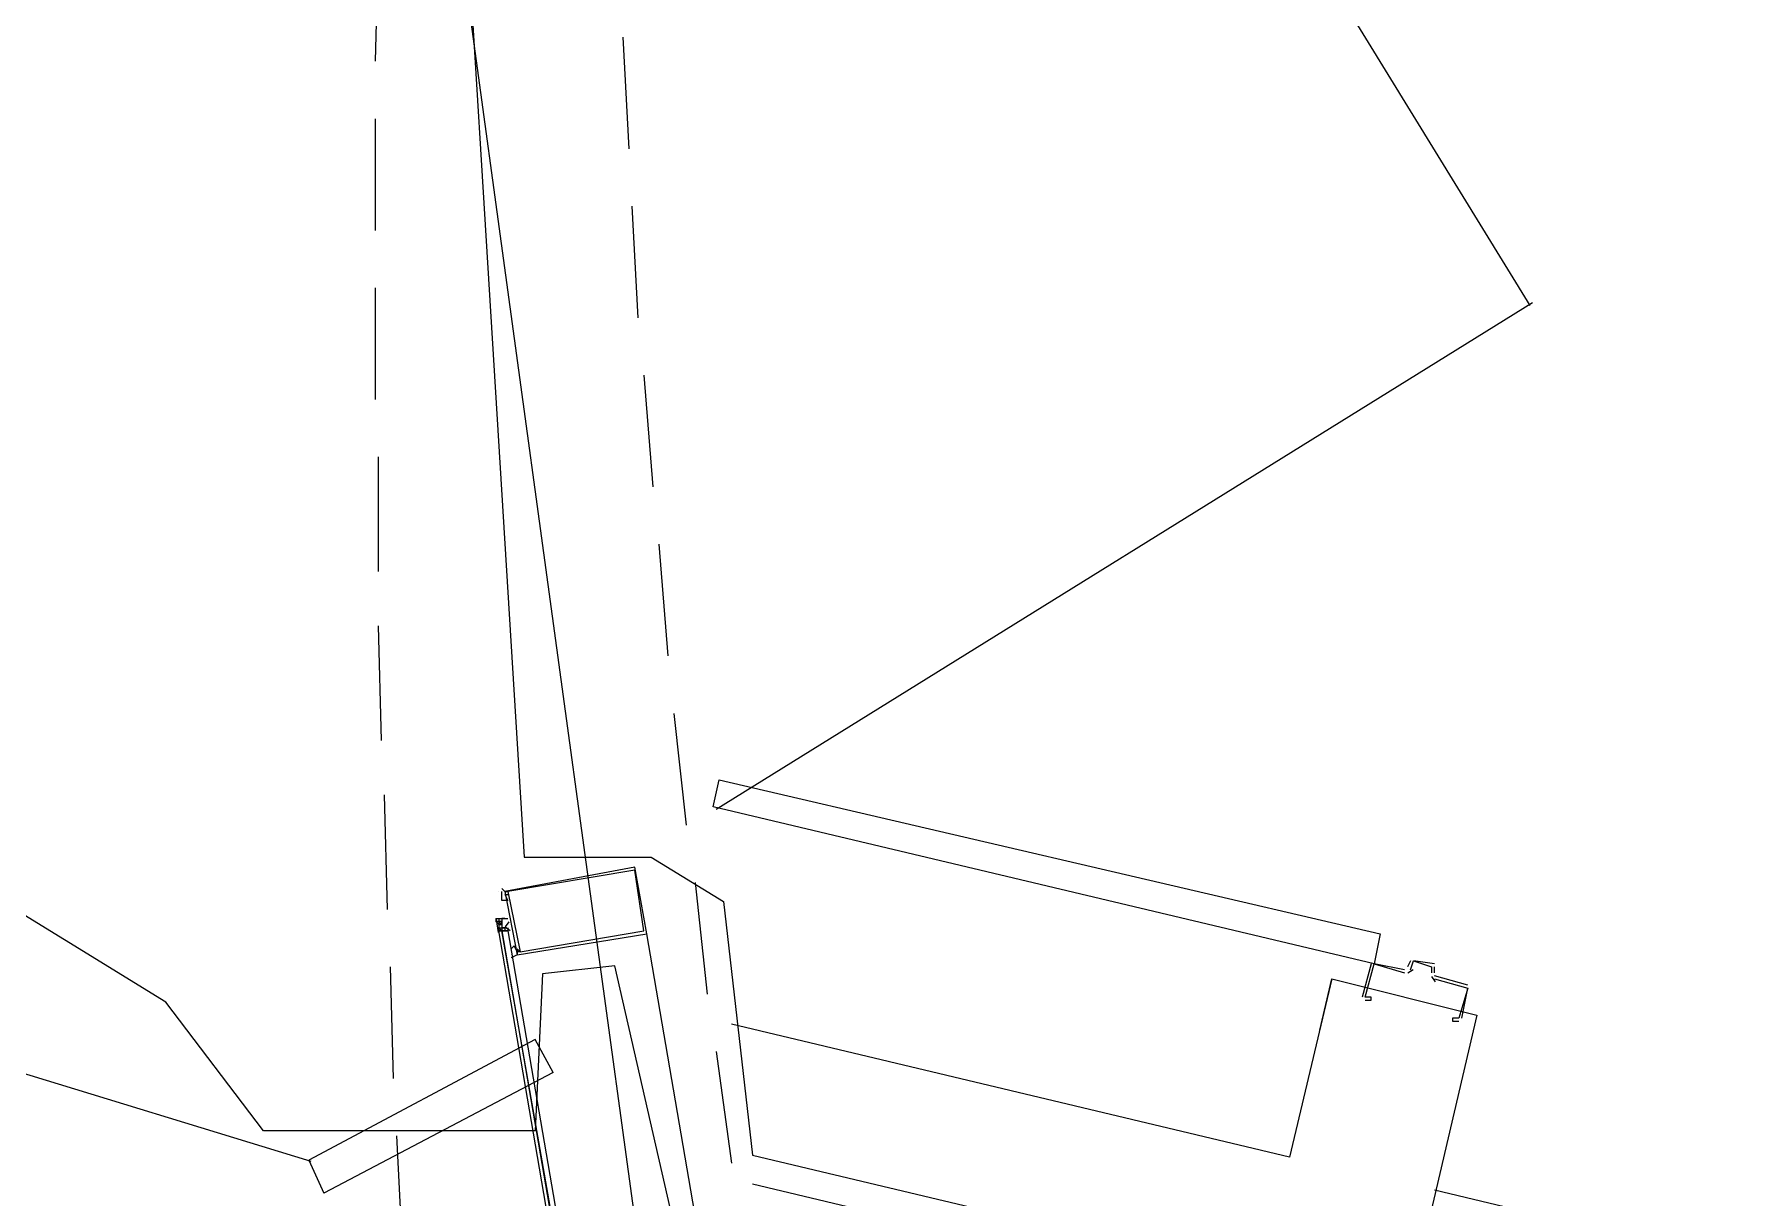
# Model space of a CAD drawing. Header units: feet. Extents: x -84 to 198, y -22 to 181.
# Drawn here: x 11.71 to 19.25, y 53.78 to 58.92 of the extents above; entities that cross this region are included whole.
import ezdxf

# ---------------------------------------------------------------- set-up
doc = ezdxf.new("R2010")
doc.units = ezdxf.units.FT
for name, color, linetype in [('A-AREA-COMUN', 252, 'CONTINUOUS'), ('A-AREA-UNIDAD', 30, 'CONTINUOUS'), ('A-LINEA', 7, 'CONTINUOUS')]:
    doc.layers.add(name, color=color, linetype=linetype)

msp = doc.modelspace()

# ---------------------------------------------------------------- linework, layer by layer
at = {"layer": 'A-AREA-COMUN'}
msp.add_lwpolyline([(16.8, 76.3733), (15.488, 73.3333), (15.328, 73.28), (14.24, 69.6889), (13.728, 65.8489), (13.472, 61.76), (13.872, 55.2889), (14.432, 55.2889), (14.752, 55.0933), (14.88, 53.9733), (17.568, 53.3333), (18.64, 53.3689), (26.4, 51.52), (26.56, 50.5244), (27.36, 50.5244), (27.76, 50.2933), (27.92, 50.9333), (28.928, 50.9333), (58.208, 43.9644)], dxfattribs=at)
at = {"layer": 'A-AREA-UNIDAD'}
msp.add_lwpolyline([(58.08, 43.68), (28.96, 50.6133), (28.64, 49.8844), (26.592, 49.8133), (26.432, 50.1689), (25.68, 50.24), (25.76, 51.36), (17.888, 53.2444), (16.8, 53.2444), (14.528, 53.6889), (14.272, 54.8089), (13.952, 54.7733), (13.92, 54.08), (12.72, 54.08), (12.288, 54.6489), (11.392, 55.2)], dxfattribs=at)
at = {"layer": 'A-LINEA'}
for p, q in [((16.0937, 61.3402), (18.3145, 57.7252)), ((13.4295, 60.4861), (15.0699, 48.4987)), ((13.4295, 60.4861), (15.0699, 48.4987)), ((13.2267, 59.3111), (13.2133, 58.8044)), ((14.3067, 58.9111), (14.3333, 58.4178)), ((14.3067, 58.9111), (14.3333, 58.4178)), ((14.3467, 58.1644), (14.3733, 57.6711)), ((14.3467, 58.1644), (14.3733, 57.6711)), ((13.2133, 57.8044), (13.2133, 57.3111)), ((18.3255, 57.737), (14.7204, 55.5002)), ((14.4, 57.4178), (14.44, 56.9244)), ((14.4, 57.4178), (14.44, 56.9244)), ((13.2267, 57.0578), (13.2267, 56.5511)), ((14.4667, 56.6711), (14.5067, 56.1778)), ((14.4667, 56.6711), (14.5067, 56.1778)), ((13.2267, 56.3111), (13.24, 55.8044)), ((14.5333, 55.9244), (14.5867, 55.4311)), ((14.5333, 55.9244), (14.5867, 55.4311)), ((13.2533, 55.5644), (13.2667, 55.0578)), ((12.9309, 53.9443), (8.8672, 55.1903)), ((13.76, 55.1378), (13.76, 55.1378)), ((13.76, 55.1378), (13.76, 55.1378)), ((13.7733, 55.1378), (13.7733, 55.1378)), ((13.7733, 55.1378), (13.7733, 55.1378)), ((14.6267, 55.1778), (14.68, 54.6844)), ((14.6267, 55.1778), (14.68, 54.6844)), ((13.7467, 55.0178), (13.7467, 55.0178)), ((13.7467, 55.0178), (13.7467, 55.0044)), ((13.7467, 55.0178), (13.7467, 55.0178)), ((13.7467, 55.0178), (13.7467, 55.0178)), ((13.7467, 55.0178), (13.7467, 55.0044)), ((13.7467, 55.0178), (13.7467, 55.0178)), ((13.7467, 55.0178), (13.7467, 55.0178)), ((13.7467, 55.0178), (13.7467, 55.0044)), ((13.7467, 55.0178), (13.7467, 55.0178)), ((13.7467, 55.0178), (13.7467, 55.0178)), ((13.7467, 55.0178), (13.7467, 55.0044)), ((13.7467, 55.0178), (13.7467, 55.0178)), ((13.7467, 55.0044), (13.7467, 55.0044)), ((13.7467, 55.0044), (13.7467, 55.0044)), ((13.7467, 55.0044), (13.7467, 55.0044)), ((13.7467, 55.0044), (13.76, 54.9911)), ((13.7467, 55.0044), (13.7467, 55.0044)), ((13.7467, 55.0044), (13.7467, 55.0044)), ((13.7467, 55.0044), (13.76, 55.0044)), ((13.7467, 55.0044), (13.7467, 55.0044)), ((13.7467, 55.0044), (13.7467, 55.0044)), ((13.7467, 55.0044), (13.7467, 55.0044)), ((13.76, 55.0044), (13.7467, 55.0044)), ((13.76, 55.0044), (13.7467, 55.0044)), ((13.7467, 55.0044), (13.7467, 55.0044)), ((13.7467, 55.0044), (13.7467, 55.0044)), ((13.7467, 55.0044), (13.7467, 55.0044)), ((13.7467, 55.0044), (13.76, 54.9911)), ((13.7467, 55.0044), (13.7467, 55.0044)), ((13.7467, 55.0044), (13.7467, 55.0044)), ((13.7467, 55.0044), (13.76, 55.0044)), ((13.7467, 55.0044), (13.7467, 55.0044)), ((13.7467, 55.0044), (13.7467, 55.0044)), ((13.7467, 55.0044), (13.7467, 55.0044)), ((13.76, 55.0044), (13.7467, 55.0044)), ((13.76, 55.0044), (13.7467, 55.0044)), ((13.7587, 54.9564), (13.7489, 55.0136)), ((13.7587, 54.9564), (13.7489, 55.0136)), ((13.76, 55.0178), (13.76, 55.0178)), ((13.76, 55.0178), (13.76, 55.0178)), ((13.76, 55.0178), (13.76, 55.0178)), ((13.76, 55.0178), (13.76, 55.0178)), ((13.76, 55.0178), (13.76, 55.0178)), ((13.76, 55.0178), (13.76, 55.0178)), ((13.76, 55.0178), (13.76, 55.0044)), ((13.76, 55.0178), (13.76, 55.0178)), ((13.76, 55.0178), (13.76, 55.0178)), ((13.76, 55.0178), (13.76, 55.0178)), ((13.76, 55.0178), (13.76, 55.0178)), ((13.76, 55.0178), (13.76, 55.0178)), ((13.76, 55.0178), (13.76, 55.0178)), ((13.76, 55.0178), (13.76, 55.0178)), ((13.76, 55.0178), (13.7733, 55.0178)), ((13.76, 55.0178), (13.76, 55.0178)), ((13.76, 55.0178), (13.76, 55.0178)), ((13.76, 55.0178), (13.76, 55.0178)), ((13.76, 55.0178), (13.76, 55.0178)), ((13.76, 55.0178), (13.76, 55.0178)), ((13.76, 55.0178), (13.76, 55.0178)), ((13.76, 55.0178), (13.76, 55.0178)), ((13.76, 55.0178), (13.76, 55.0178)), ((13.76, 55.0178), (13.76, 55.0178)), ((13.76, 55.0178), (13.76, 55.0178)), ((13.76, 55.0178), (13.76, 55.0044)), ((13.76, 55.0178), (13.76, 55.0178)), ((13.76, 55.0178), (13.76, 55.0178)), ((13.76, 55.0178), (13.76, 55.0178)), ((13.76, 55.0178), (13.76, 55.0178)), ((13.76, 55.0178), (13.76, 55.0178)), ((13.76, 55.0178), (13.76, 55.0178)), ((13.76, 55.0178), (13.76, 55.0178)), ((13.76, 55.0178), (13.7733, 55.0178)), ((13.76, 55.0178), (13.76, 55.0178)), ((13.76, 55.0178), (13.76, 55.0178)), ((13.76, 55.0178), (13.76, 55.0178)), ((13.76, 55.0178), (13.76, 55.0178)), ((13.7733, 55.0044), (13.76, 55.0044)), ((13.76, 55.0044), (13.76, 55.0044)), ((13.76, 55.0044), (13.76, 54.9911)), ((13.76, 55.0044), (13.76, 55.0044)), ((13.76, 55.0044), (13.76, 55.0044)), ((13.76, 55.0044), (13.76, 55.0044)), ((13.76, 55.0044), (13.76, 55.0044)), ((13.76, 55.0044), (13.76, 55.0044)), ((13.76, 55.0044), (13.76, 55.0044)), ((13.76, 55.0044), (13.76, 55.0044)), ((13.76, 55.0044), (13.76, 55.0044)), ((13.76, 55.0044), (13.76, 55.0044)), ((13.76, 55.0044), (13.76, 55.0044)), ((13.76, 55.0044), (13.76, 55.0044)), ((13.76, 55.0044), (13.76, 55.0044)), ((13.76, 55.0044), (13.76, 55.0044)), ((13.76, 55.0044), (13.76, 55.0044)), ((13.76, 55.0044), (13.76, 55.0044)), ((13.76, 55.0044), (13.76, 55.0044)), ((13.76, 55.0044), (13.76, 55.0044)), ((13.76, 55.0044), (13.76, 55.0044)), ((13.76, 55.0044), (13.76, 54.9911)), ((13.76, 55.0044), (13.76, 55.0044)), ((13.76, 55.0044), (13.76, 55.0044)), ((13.76, 55.0044), (13.76, 55.0044)), ((13.76, 55.0044), (13.76, 55.0044)), ((13.76, 55.0044), (13.76, 55.0044)), ((13.76, 55.0044), (13.76, 55.0044)), ((13.76, 55.0044), (13.76, 55.0044)), ((13.7733, 55.0044), (13.76, 55.0044)), ((13.76, 55.0044), (13.76, 55.0044)), ((13.76, 55.0044), (13.76, 54.9911)), ((13.76, 55.0044), (13.76, 55.0044)), ((13.76, 55.0044), (13.76, 55.0044)), ((13.76, 55.0044), (13.76, 55.0044)), ((13.76, 55.0044), (13.76, 55.0044)), ((13.76, 55.0044), (13.76, 55.0044)), ((13.76, 55.0044), (13.76, 55.0044)), ((13.76, 55.0044), (13.76, 55.0044)), ((13.76, 55.0044), (13.76, 55.0044)), ((13.76, 55.0044), (13.76, 55.0044)), ((13.76, 55.0044), (13.76, 55.0044)), ((13.76, 55.0044), (13.76, 55.0044)), ((13.76, 55.0044), (13.76, 55.0044)), ((13.76, 55.0044), (13.76, 55.0044)), ((13.76, 55.0044), (13.76, 55.0044)), ((13.76, 55.0044), (13.76, 55.0044)), ((13.76, 55.0044), (13.76, 55.0044)), ((13.76, 55.0044), (13.76, 55.0044)), ((13.76, 55.0044), (13.76, 55.0044)), ((13.76, 55.0044), (13.76, 54.9911)), ((13.76, 55.0044), (13.76, 55.0044)), ((13.76, 55.0044), (13.76, 55.0044)), ((13.76, 55.0044), (13.76, 55.0044)), ((13.76, 55.0044), (13.76, 55.0044)), ((13.76, 55.0044), (13.76, 55.0044)), ((13.76, 55.0044), (13.76, 55.0044)), ((13.76, 55.0044), (13.76, 55.0044)), ((13.76, 54.9911), (13.76, 54.9911)), ((13.76, 54.9911), (13.76, 54.9911)), ((13.76, 54.9911), (13.76, 54.9911)), ((13.76, 54.9911), (13.76, 54.9911)), ((13.76, 54.9911), (13.76, 54.9911)), ((13.76, 54.9911), (13.76, 54.9911)), ((13.76, 54.9911), (13.76, 54.9911)), ((13.76, 54.9911), (13.76, 54.9911)), ((13.76, 54.9911), (13.76, 54.9911)), ((13.76, 54.9911), (13.76, 54.9911)), ((13.76, 54.9911), (13.76, 54.9911)), ((13.76, 54.9911), (13.76, 54.9911)), ((13.76, 54.9911), (13.76, 54.9911)), ((13.76, 54.9911), (13.76, 54.9778)), ((13.76, 54.9911), (13.76, 54.9911)), ((13.76, 54.9911), (13.76, 54.9911)), ((13.76, 54.9911), (13.76, 54.9778)), ((13.76, 54.9911), (13.76, 54.9778)), ((13.76, 54.9911), (13.76, 54.9911)), ((13.76, 54.9911), (13.76, 54.9911)), ((13.76, 54.9911), (13.76, 54.9911)), ((13.76, 54.9911), (13.76, 54.9911)), ((13.76, 54.9911), (13.76, 54.9911)), ((13.76, 54.9911), (13.76, 54.9911)), ((13.76, 54.9911), (13.76, 54.9911)), ((13.76, 54.9911), (13.7733, 54.9911)), ((13.76, 54.9911), (13.76, 54.9911)), ((13.76, 54.9911), (13.76, 54.9911)), ((13.76, 54.9911), (13.76, 54.9911)), ((13.76, 54.9911), (13.76, 54.9911)), ((13.76, 54.9911), (13.76, 54.9911)), ((13.76, 54.9911), (13.76, 54.9911)), ((13.7733, 54.9911), (13.76, 54.9911)), ((13.76, 54.9911), (13.76, 54.9911)), ((13.76, 54.9911), (13.76, 54.9911)), ((13.76, 54.9911), (13.76, 54.9911)), ((13.76, 54.9911), (13.76, 54.9911)), ((13.7733, 54.9911), (13.76, 54.9911)), ((13.76, 54.9911), (13.76, 54.9911)), ((13.76, 54.9911), (13.76, 54.9911)), ((13.76, 54.9911), (13.76, 54.9911)), ((13.76, 54.9911), (13.76, 54.9911)), ((13.76, 54.9911), (13.76, 54.9911)), ((13.76, 54.9911), (13.76, 54.9911)), ((13.76, 54.9911), (13.76, 54.9911)), ((13.76, 54.9911), (13.76, 54.9911)), ((13.76, 54.9911), (13.76, 54.9911)), ((13.76, 54.9911), (13.76, 54.9911)), ((13.76, 54.9911), (13.76, 54.9911)), ((13.76, 54.9911), (13.76, 54.9911)), ((13.76, 54.9911), (13.76, 54.9911)), ((13.76, 54.9911), (13.76, 54.9778)), ((13.76, 54.9911), (13.76, 54.9911)), ((13.76, 54.9911), (13.76, 54.9911)), ((13.76, 54.9911), (13.76, 54.9778)), ((13.76, 54.9911), (13.76, 54.9778)), ((13.76, 54.9911), (13.76, 54.9911)), ((13.76, 54.9911), (13.76, 54.9911)), ((13.76, 54.9911), (13.76, 54.9911)), ((13.76, 54.9911), (13.76, 54.9911)), ((13.76, 54.9911), (13.76, 54.9911)), ((13.76, 54.9911), (13.76, 54.9911)), ((13.76, 54.9911), (13.76, 54.9911)), ((13.76, 54.9911), (13.7733, 54.9911)), ((13.76, 54.9911), (13.76, 54.9911)), ((13.76, 54.9911), (13.76, 54.9911)), ((13.76, 54.9911), (13.76, 54.9911)), ((13.76, 54.9911), (13.76, 54.9911)), ((13.76, 54.9911), (13.76, 54.9911)), ((13.76, 54.9911), (13.76, 54.9911)), ((13.7733, 54.9911), (13.76, 54.9911)), ((13.76, 54.9911), (13.76, 54.9911)), ((13.76, 54.9911), (13.76, 54.9911)), ((13.76, 54.9911), (13.76, 54.9911)), ((13.76, 54.9911), (13.76, 54.9911)), ((13.7733, 54.9911), (13.76, 54.9911)), ((13.76, 54.9778), (13.76, 54.9778)), ((13.76, 54.9778), (13.76, 54.9778)), ((13.76, 54.9778), (13.76, 54.9778)), ((13.76, 54.9778), (13.76, 54.9778)), ((13.76, 54.9778), (13.76, 54.9778)), ((13.76, 54.9778), (13.76, 54.9778)), ((13.76, 54.9778), (13.76, 54.9778)), ((13.76, 54.9778), (13.76, 54.9778)), ((13.76, 54.9778), (13.76, 54.9778)), ((13.76, 54.9778), (13.76, 54.9778)), ((13.76, 54.9778), (13.76, 54.9778)), ((13.76, 54.9778), (13.76, 54.9644)), ((13.76, 54.9778), (13.7733, 54.9778)), ((13.76, 54.9778), (13.7733, 54.9778)), ((13.76, 54.9778), (13.76, 54.9778)), ((13.7733, 54.9644), (13.76, 54.9778)), ((13.76, 54.9644), (13.76, 54.9778)), ((13.76, 54.9778), (13.76, 54.9778)), ((13.76, 54.9778), (13.76, 54.9778)), ((13.76, 54.9778), (13.76, 54.9778)), ((13.76, 54.9778), (13.76, 54.9778)), ((13.76, 54.9778), (13.76, 54.9778)), ((13.76, 54.9778), (13.76, 54.9778)), ((13.76, 54.9778), (13.76, 54.9778)), ((13.76, 54.9778), (13.76, 54.9778)), ((13.76, 54.9778), (13.76, 54.9778)), ((13.76, 54.9778), (13.76, 54.9778)), ((13.76, 54.9778), (13.76, 54.9778)), ((13.76, 54.9778), (13.76, 54.9644)), ((13.76, 54.9778), (13.7733, 54.9778)), ((13.76, 54.9778), (13.7733, 54.9778)), ((13.76, 54.9778), (13.76, 54.9778)), ((13.7733, 54.9644), (13.76, 54.9778)), ((13.76, 54.9644), (13.76, 54.9778)), ((13.7733, 55.0178), (13.7733, 55.0178)), ((13.7733, 55.0178), (13.7733, 55.0178)), ((13.7733, 55.0178), (13.7733, 55.0178)), ((13.7733, 55.0178), (13.7733, 55.0178)), ((13.7733, 55.0178), (13.7733, 55.0178)), ((13.7733, 55.0178), (13.7733, 55.0044)), ((13.7733, 55.0178), (13.7733, 55.0178)), ((13.7733, 55.0178), (13.7733, 55.0178)), ((13.7733, 55.0178), (13.7733, 55.0178)), ((13.7733, 55.0178), (13.7733, 55.0178)), ((13.7867, 55.0178), (13.7733, 55.0178)), ((13.7733, 55.0178), (13.7733, 55.0178)), ((13.7733, 55.0178), (13.7733, 55.0178)), ((13.7867, 55.0178), (13.7733, 55.0178)), ((13.7867, 55.0178), (13.7733, 55.0178)), ((13.7733, 55.0178), (13.7733, 55.0178)), ((13.7733, 55.0178), (13.7733, 55.0178)), ((13.7733, 55.0178), (13.7733, 55.0178)), ((13.7733, 55.0178), (13.7733, 55.0178)), ((13.7733, 55.0178), (13.7733, 55.0178)), ((13.7733, 55.0178), (13.7733, 55.0178)), ((13.7733, 55.0178), (13.7733, 55.0178)), ((13.7733, 55.0178), (13.7733, 55.0178)), ((13.7733, 55.0178), (13.7733, 55.0178)), ((13.7733, 55.0178), (13.7733, 55.0044)), ((13.7733, 55.0178), (13.7733, 55.0178)), ((13.7733, 55.0178), (13.7733, 55.0178)), ((13.7733, 55.0178), (13.7733, 55.0178)), ((13.7733, 55.0178), (13.7733, 55.0178)), ((13.7867, 55.0178), (13.7733, 55.0178)), ((13.7733, 55.0178), (13.7733, 55.0178)), ((13.7733, 55.0178), (13.7733, 55.0178)), ((13.7867, 55.0178), (13.7733, 55.0178)), ((13.7867, 55.0178), (13.7733, 55.0178)), ((13.7733, 55.0178), (13.7733, 55.0178)), ((13.7733, 55.0178), (13.7733, 55.0178)), ((13.7733, 55.0178), (13.7733, 55.0178)), ((13.7733, 55.0178), (13.7733, 55.0178)), ((13.7733, 55.0044), (13.7733, 55.0044)), ((13.7733, 55.0044), (13.7733, 54.9911)), ((13.7733, 55.0044), (13.7733, 55.0044)), ((13.7733, 55.0044), (13.7733, 55.0044)), ((13.7733, 55.0044), (13.7733, 55.0044)), ((13.7733, 55.0044), (13.7733, 55.0044)), ((13.7733, 55.0044), (13.7733, 55.0044)), ((13.7733, 55.0044), (13.7733, 55.0044)), ((13.7733, 55.0044), (13.7733, 55.0044)), ((13.7733, 55.0044), (13.7733, 55.0044)), ((13.7733, 55.0044), (13.7733, 55.0044)), ((13.7733, 55.0044), (13.7733, 55.0044)), ((13.7733, 55.0044), (13.7733, 55.0044)), ((13.7733, 55.0044), (13.7733, 55.0044)), ((13.7733, 55.0044), (13.7733, 55.0044)), ((13.7733, 55.0044), (13.7733, 55.0044)), ((13.7733, 55.0044), (13.7733, 55.0044)), ((13.7733, 55.0044), (13.7733, 55.0044)), ((13.7733, 55.0044), (13.7733, 55.0044)), ((13.7733, 55.0044), (13.7733, 55.0044)), ((13.7733, 54.9911), (13.7733, 55.0044)), ((13.7733, 54.9911), (13.7733, 55.0044)), ((13.7733, 55.0044), (13.7733, 55.0044)), ((13.7733, 55.0044), (13.7733, 54.9911)), ((13.7733, 55.0044), (13.7733, 55.0044)), ((13.7733, 55.0044), (13.7733, 55.0044)), ((13.7733, 55.0044), (13.7733, 55.0044)), ((13.7733, 55.0044), (13.7733, 55.0044)), ((13.7733, 55.0044), (13.7733, 55.0044)), ((13.7733, 55.0044), (13.7733, 55.0044)), ((13.7733, 55.0044), (13.7733, 55.0044)), ((13.7733, 55.0044), (13.7733, 55.0044)), ((13.7733, 55.0044), (13.7733, 55.0044)), ((13.7733, 55.0044), (13.7733, 55.0044)), ((13.7733, 55.0044), (13.7733, 55.0044)), ((13.7733, 55.0044), (13.7733, 55.0044)), ((13.7733, 55.0044), (13.7733, 55.0044)), ((13.7733, 55.0044), (13.7733, 55.0044)), ((13.7733, 55.0044), (13.7733, 55.0044)), ((13.7733, 55.0044), (13.7733, 55.0044)), ((13.7733, 55.0044), (13.7733, 55.0044)), ((13.7733, 55.0044), (13.7733, 55.0044)), ((13.7733, 54.9911), (13.7733, 55.0044)), ((13.7733, 54.9911), (13.7733, 55.0044)), ((13.7733, 54.9911), (13.7733, 54.9911)), ((13.7733, 54.9911), (13.7733, 54.9911)), ((13.7733, 54.9911), (13.7733, 54.9778)), ((13.7733, 54.9911), (13.7733, 54.9911)), ((13.7733, 54.9911), (13.7733, 54.9778)), ((13.7733, 54.9911), (13.7733, 54.9911)), ((13.7733, 54.9911), (13.7733, 54.9911)), ((13.7733, 54.9911), (13.7733, 54.9911)), ((13.7733, 54.9911), (13.7733, 54.9778)), ((13.7733, 54.9911), (13.7733, 54.9911)), ((13.7733, 54.9911), (13.7733, 54.9911)), ((13.7733, 54.9911), (13.7733, 54.9911)), ((13.7733, 54.9911), (13.7733, 54.9911)), ((13.7733, 54.9911), (13.7733, 54.9911)), ((13.7733, 54.9911), (13.7733, 54.9911)), ((13.7733, 54.9911), (13.7733, 54.9911)), ((13.7733, 54.9911), (13.7733, 54.9911)), ((13.7733, 54.9911), (13.7733, 54.9911)), ((13.7733, 54.9911), (13.7733, 54.9911)), ((13.7733, 54.9911), (13.7733, 54.9911)), ((13.7733, 54.9911), (13.7733, 54.9911)), ((13.7733, 54.9911), (13.7733, 54.9778)), ((13.7733, 54.9911), (13.7733, 54.9911)), ((13.7733, 54.9911), (13.7733, 54.9778)), ((13.7733, 54.9911), (13.7733, 54.9911)), ((13.7733, 54.9911), (13.7733, 54.9911)), ((13.7733, 54.9911), (13.7733, 54.9911)), ((13.7733, 54.9911), (13.7733, 54.9778)), ((13.7733, 54.9911), (13.7733, 54.9911)), ((13.7733, 54.9911), (13.7733, 54.9911)), ((13.7733, 54.9911), (13.7733, 54.9911)), ((13.7733, 54.9911), (13.7733, 54.9911)), ((13.7733, 54.9911), (13.7733, 54.9911)), ((13.7733, 54.9911), (13.7733, 54.9911)), ((13.7733, 54.9911), (13.7733, 54.9911)), ((13.7733, 54.9911), (13.7733, 54.9911)), ((13.7733, 54.9911), (13.7733, 54.9911)), ((13.7733, 54.9911), (13.7733, 54.9911)), ((13.7867, 54.9778), (13.7733, 54.9778)), ((13.7733, 54.9778), (13.7733, 54.9778)), ((13.7733, 54.9778), (13.7733, 54.9778)), ((13.7867, 54.9778), (13.7733, 54.9778)), ((13.7733, 54.9778), (13.7733, 54.9778)), ((13.7733, 54.9778), (13.7733, 54.9778)), ((13.7733, 54.9778), (13.7733, 54.9778)), ((13.7733, 54.9778), (13.7733, 54.9778)), ((13.7733, 54.9778), (13.7733, 54.9778)), ((13.7733, 54.9778), (13.7733, 54.9644)), ((13.7733, 54.9778), (13.7733, 54.9778)), ((13.7733, 54.9778), (13.7733, 54.9778)), ((13.7733, 54.9778), (13.7733, 54.9778)), ((13.7867, 54.9778), (13.7733, 54.9778)), ((13.7733, 54.9778), (13.7733, 54.9778)), ((13.7733, 54.9778), (13.7733, 54.9778)), ((13.7733, 54.9778), (13.7733, 54.9778)), ((13.7733, 54.9778), (13.7733, 54.9778)), ((13.7733, 54.9778), (13.7733, 54.9778)), ((13.7733, 54.9778), (13.7733, 54.9778)), ((13.7733, 54.9778), (13.7733, 54.9778)), ((13.7733, 54.9778), (13.7733, 54.9778)), ((13.7733, 54.9778), (13.7733, 54.9778)), ((13.7733, 54.9778), (13.7733, 54.9778)), ((13.7733, 54.9778), (13.7733, 54.9778)), ((13.7733, 54.9778), (13.7733, 54.9778)), ((13.7733, 54.9778), (13.7733, 54.9778)), ((13.7733, 54.9778), (13.7733, 54.9778)), ((13.7733, 54.9778), (13.7733, 54.9778)), ((13.7733, 54.9778), (13.7733, 54.9778)), ((13.7733, 54.9778), (13.7733, 54.9778)), ((13.7733, 54.9778), (13.7733, 54.9778)), ((13.7867, 54.9778), (13.7733, 54.9778)), ((13.7733, 54.9778), (13.7733, 54.9778)), ((13.7733, 54.9778), (13.7733, 54.9778)), ((13.7867, 54.9778), (13.7733, 54.9778)), ((13.7733, 54.9778), (13.7733, 54.9778)), ((13.7733, 54.9778), (13.7733, 54.9778)), ((13.7733, 54.9778), (13.7733, 54.9778)), ((13.7733, 54.9778), (13.7733, 54.9778)), ((13.7733, 54.9778), (13.7733, 54.9778)), ((13.7733, 54.9778), (13.7733, 54.9644)), ((13.7733, 54.9778), (13.7733, 54.9778)), ((13.7733, 54.9778), (13.7733, 54.9778)), ((13.7733, 54.9778), (13.7733, 54.9778)), ((13.7867, 54.9778), (13.7733, 54.9778)), ((13.7733, 54.9778), (13.7733, 54.9778)), ((13.7733, 54.9778), (13.7733, 54.9778)), ((13.7733, 54.9778), (13.7733, 54.9778)), ((13.7733, 54.9778), (13.7733, 54.9778)), ((13.7733, 54.9778), (13.7733, 54.9778)), ((13.7733, 54.9778), (13.7733, 54.9778)), ((13.7733, 54.9778), (13.7733, 54.9778)), ((13.7733, 54.9778), (13.7733, 54.9778)), ((13.7733, 54.9778), (13.7733, 54.9778)), ((13.7733, 54.9778), (13.7733, 54.9778)), ((13.7733, 54.9778), (13.7733, 54.9778)), ((13.7733, 54.9778), (13.7733, 54.9778)), ((13.7733, 54.9778), (13.7733, 54.9778)), ((13.7733, 54.9778), (13.7733, 54.9778)), ((13.7733, 54.9778), (13.7733, 54.9778)), ((13.7733, 54.9778), (13.7733, 54.9778)), ((13.7733, 54.9778), (13.7733, 54.9778)), ((13.7733, 54.9778), (13.7733, 54.9778)), ((13.7867, 55.0178), (13.7867, 55.0178)), ((13.7867, 55.0178), (13.7867, 55.0178)), ((13.7867, 55.0178), (13.7867, 55.0178)), ((13.7867, 55.0178), (13.7867, 55.0178)), ((13.7867, 55.0178), (13.7867, 55.0178)), ((13.7867, 55.0178), (13.7867, 55.0178)), ((13.7867, 55.0178), (13.7867, 55.0178)), ((13.7867, 55.0178), (13.7867, 55.0178)), ((13.7867, 55.0178), (13.7867, 55.0178)), ((13.7867, 55.0178), (13.7867, 55.0178)), ((13.7867, 55.0178), (13.7867, 55.0178)), ((13.7867, 55.0178), (13.7867, 55.0178)), ((13.7867, 54.9778), (13.7867, 54.9644)), ((13.7867, 54.9778), (13.7867, 54.9778)), ((13.7867, 54.9778), (13.7867, 54.9778)), ((13.7867, 54.9778), (13.7867, 54.9778)), ((13.7867, 54.9778), (13.7867, 54.9778)), ((13.7867, 54.9778), (13.7867, 54.9778)), ((13.7867, 54.9778), (13.7867, 54.9778)), ((13.7867, 54.9778), (13.7867, 54.9778)), ((13.7867, 54.9778), (13.7867, 54.9644)), ((13.7867, 54.9778), (13.7867, 54.9644)), ((13.7867, 54.9778), (13.7867, 54.9778)), ((13.7867, 54.9778), (13.7867, 54.9778)), ((13.7867, 54.9778), (13.7867, 54.9778)), ((13.7867, 54.9778), (13.7867, 54.9778)), ((13.7867, 54.9778), (13.7867, 54.9778)), ((13.7867, 54.9778), (13.7867, 54.9778)), ((13.7867, 54.9778), (13.7867, 54.9778)), ((13.7867, 54.9778), (13.7867, 54.9644)), ((13.8, 54.9778), (13.8, 54.9778)), ((13.8, 54.9778), (13.8, 54.9778)), ((13.8, 54.9778), (13.8, 54.9778)), ((13.8, 54.9778), (13.8, 54.9778)), ((13.8, 54.9778), (13.8, 54.9778)), ((13.8, 54.9778), (13.8, 54.9778)), ((13.8, 54.9778), (13.8, 54.9778)), ((13.8, 54.9778), (13.8, 54.9778)), ((13.76, 54.9644), (13.76, 54.9644)), ((13.76, 54.9644), (13.76, 54.9644)), ((13.76, 54.9644), (13.76, 54.9644)), ((13.76, 54.9644), (13.76, 54.9644)), ((13.76, 54.9644), (13.76, 54.9644)), ((13.76, 54.9644), (13.76, 54.9644)), ((13.76, 54.9644), (13.76, 54.9644)), ((13.76, 54.9644), (13.76, 54.9644)), ((13.76, 54.9644), (13.76, 54.9644)), ((13.76, 54.9644), (13.76, 54.9644)), ((13.76, 54.9644), (13.76, 54.9644)), ((13.7733, 54.9644), (13.76, 54.9644)), ((13.7733, 54.9644), (13.76, 54.9644)), ((13.76, 54.9644), (13.76, 54.9644)), ((13.76, 54.9644), (13.76, 54.9644)), ((13.76, 54.9644), (13.76, 54.9644)), ((13.76, 54.9644), (13.76, 54.9644)), ((13.76, 54.9644), (13.76, 54.9644)), ((13.76, 54.9644), (13.76, 54.9644)), ((13.76, 54.9644), (13.76, 54.9644)), ((13.76, 54.9644), (13.76, 54.9644)), ((13.76, 54.9644), (13.76, 54.9644)), ((13.76, 54.9644), (13.76, 54.9644)), ((13.76, 54.9644), (13.76, 54.9644)), ((13.76, 54.9644), (13.76, 54.9644)), ((13.76, 54.9644), (13.76, 54.9644)), ((13.76, 54.9644), (13.76, 54.9644)), ((13.76, 54.9644), (13.76, 54.9644)), ((13.76, 54.9644), (13.76, 54.9644)), ((13.7733, 54.9644), (13.76, 54.9644)), ((13.7733, 54.9644), (13.76, 54.9644)), ((13.76, 54.9644), (13.76, 54.9644)), ((13.76, 54.9644), (13.76, 54.9644)), ((13.76, 54.9644), (13.76, 54.9644)), ((13.76, 54.9644), (13.76, 54.9644)), ((13.76, 54.9644), (13.76, 54.9644)), ((13.7733, 54.9644), (13.7733, 54.9644)), ((13.7733, 54.9644), (13.7733, 54.9644)), ((13.7733, 54.9644), (13.7733, 54.9644)), ((13.7733, 54.9644), (13.7733, 54.9644)), ((13.7733, 54.9644), (13.7733, 54.9644)), ((13.7733, 54.9644), (13.7733, 54.9644)), ((13.7733, 54.9644), (13.7733, 54.9644)), ((13.7733, 54.9644), (13.7733, 54.9644)), ((13.7733, 54.9644), (13.7733, 54.9644)), ((13.7733, 54.9644), (13.7733, 54.9644)), ((13.7733, 54.9644), (13.7733, 54.9644)), ((13.7733, 54.9644), (13.7733, 54.9644)), ((13.7733, 54.9644), (13.7733, 54.9644)), ((13.7733, 54.9644), (13.7733, 54.9644)), ((13.7733, 54.9644), (13.7733, 54.9644)), ((13.7733, 54.9644), (13.7733, 54.9644)), ((13.7867, 54.9644), (13.7867, 54.9644)), ((13.7867, 54.9644), (13.7867, 54.9644)), ((13.7867, 54.9644), (13.7867, 54.9644)), ((13.7867, 54.9644), (13.7867, 54.9644)), ((15.04, 51.2978), (14.4133, 54.9511)), ((15.04, 51.2978), (14.4133, 54.9511)), ((13.84, 54.8711), (13.84, 54.8711)), ((13.84, 54.8711), (13.84, 54.8711)), ((17.6133, 54.8178), (17.5733, 54.6711)), ((13.28, 54.8044), (13.2933, 54.3111)), ((17.44, 54.7511), (17.2533, 53.9644)), ((17.3867, 54.5244), (17.44, 54.7511)), ((17.44, 54.7511), (18.08, 54.5911)), ((17.7754, 54.7783), (17.7995, 54.7932)), ((17.88, 54.8044), (17.88, 54.8044)), ((17.8805, 54.7624), (17.8954, 54.7383)), ((17.8933, 54.7778), (17.8933, 54.8044)), ((17.5867, 54.6711), (17.5867, 54.6711)), ((18.08, 54.5911), (17.7467, 53.1644)), ((17.2533, 53.9644), (14.7867, 54.5511)), ((18, 54.5778), (18, 54.5778)), ((13.92, 54.4844), (12.92, 53.9511)), ((14, 54.3378), (13.92, 54.4844)), ((14.72, 54.4311), (14.7867, 53.9378)), ((14.72, 54.4311), (14.7867, 53.9378)), ((14, 54.3378), (12.9867, 53.8044)), ((13.3067, 54.0578), (13.3333, 53.5644)), ((12.92, 53.9511), (12.9867, 53.8044)), ((17.7467, 53.1644), (14.88, 53.8444)), ((58.3333, 44.2044), (17.8933, 53.8178))]:
    msp.add_line(p, q, dxfattribs=at)
for points in [[(13.2133, 58.5511), (13.2133, 58.4044), (13.2133, 58.0578)], [(17.6267, 54.8178), (14.7067, 55.5111), (14.7333, 55.6311), (17.6533, 54.9511), (17.6267, 54.8178)], [(14.4133, 54.9511), (14.36, 55.2444), (13.7867, 55.1378), (13.84, 54.8578), (14.4133, 54.9511)], [(14.4133, 54.9511), (14.36, 55.2444), (13.7867, 55.1378), (13.84, 54.8578), (14.4133, 54.9511)], [(14.4, 54.9644), (14.36, 55.2311), (13.8, 55.1378), (13.8533, 54.8711), (14.4, 54.9644)], [(14.4, 54.9644), (14.36, 55.2311), (13.8, 55.1378), (13.8533, 54.8711), (14.4, 54.9644)], [(13.7733, 55.1511), (13.7867, 55.1378), (13.7867, 55.1378), (13.7867, 55.1378), (13.7867, 55.1378), (13.8, 55.1378), (13.8, 55.1378), (13.8, 55.1378), (13.8, 55.1378)], [(13.7733, 55.1511), (13.7867, 55.1378), (13.7867, 55.1378), (13.7867, 55.1378), (13.7867, 55.1378), (13.8, 55.1378), (13.8, 55.1378), (13.8, 55.1378), (13.8, 55.1378)], [(13.7733, 55.1111), (13.7733, 55.1244), (13.7733, 55.1244), (13.7733, 55.1378)], [(13.7733, 55.1111), (13.7733, 55.1244), (13.7733, 55.1244), (13.7733, 55.1378)], [(13.7867, 55.1244), (13.7867, 55.1244), (13.8, 55.0978), (13.8, 55.0978), (13.7733, 55.0978), (13.7733, 55.0978), (13.7733, 55.1111), (13.7733, 55.1111)], [(13.7867, 55.1244), (13.7867, 55.1244), (13.8, 55.0978), (13.8, 55.0978), (13.7733, 55.0978), (13.7733, 55.0978), (13.7733, 55.1111), (13.7733, 55.1111)], [(13.7867, 55.1244), (13.8, 55.1244), (13.8, 55.1244), (13.8, 55.1244)], [(13.7867, 55.1244), (13.8, 55.1244), (13.8, 55.1244), (13.8, 55.1244)], [(13.8, 55.1244), (13.8, 55.1244), (13.8, 55.1244), (13.8, 55.1244), (13.8, 55.1244), (13.8, 55.1244), (13.8, 55.1244)], [(13.8, 55.1244), (13.8, 55.1244), (13.8, 55.1244), (13.8, 55.1244), (13.8, 55.1244), (13.8, 55.1244), (13.8, 55.1244)], [(13.7467, 55.0178), (13.76, 55.0178), (13.7733, 55.0178), (13.7867, 55.0178), (13.8, 55.0178)], [(13.7467, 55.0178), (13.76, 55.0178), (13.7733, 55.0178), (13.7867, 55.0178), (13.8, 55.0178)], [(13.76, 55.0044), (13.76, 55.0044), (13.7733, 54.9911)], [(13.76, 55.0044), (13.76, 55.0044), (13.7733, 54.9911)], [(13.76, 54.9911), (13.76, 54.9778), (13.7733, 54.9778)], [(13.76, 54.9911), (13.76, 54.9778), (13.7733, 54.9778)], [(13.8, 54.9778), (13.8, 54.9644), (13.7867, 54.9644), (13.7733, 54.9644), (13.76, 54.9644)], [(13.8, 54.9778), (13.8, 54.9644), (13.7867, 54.9644), (13.7733, 54.9644), (13.76, 54.9644)], [(13.7733, 54.9911), (13.7733, 54.9778), (13.7867, 54.9778)], [(13.7733, 54.9911), (13.7733, 54.9778), (13.7867, 54.9778)], [(13.7733, 54.9778), (13.7733, 54.9644), (13.7867, 54.9644)], [(13.7733, 54.9778), (13.7733, 54.9644), (13.7867, 54.9644)], [(13.8032, 55.0041), (13.7869, 54.9816), (13.8089, 54.9646)], [(13.8032, 55.0041), (13.7869, 54.9816), (13.8089, 54.9646)], [(14.4267, 51.0711), (13.76, 54.9644), (13.7733, 54.9644), (14.44, 51.0844), (14.44, 51.0711), (14.4267, 51.0711)], [(14.4267, 51.0711), (13.76, 54.9644), (13.7733, 54.9644), (14.44, 51.0844), (14.44, 51.0711), (14.4267, 51.0711)], [(14.4533, 51.0711), (14.4533, 51.0844), (13.7733, 54.9644), (13.7867, 54.9644), (13.8, 54.9644), (14.4667, 51.0844), (14.4533, 51.0711)], [(14.4533, 51.0711), (14.4533, 51.0844), (13.7733, 54.9644), (13.7867, 54.9644), (13.8, 54.9644), (14.4667, 51.0844), (14.4533, 51.0711)], [(13.8533, 54.8711), (13.84, 54.8844), (13.84, 54.8844), (13.84, 54.8711), (13.84, 54.8711), (13.84, 54.8711), (13.8267, 54.8978), (13.8267, 54.8978), (13.8133, 54.8844), (13.8133, 54.8844), (13.8133, 54.8844), (13.8133, 54.8844)], [(13.8533, 54.8711), (13.84, 54.8844), (13.84, 54.8844), (13.84, 54.8711), (13.84, 54.8711), (13.84, 54.8711), (13.8267, 54.8978), (13.8267, 54.8978), (13.8133, 54.8844), (13.8133, 54.8844), (13.8133, 54.8844), (13.8133, 54.8844)], [(13.8133, 54.8711), (13.8133, 54.8711), (13.8133, 54.8711)], [(13.8533, 54.8711), (13.84, 54.8711), (13.84, 54.8711), (13.84, 54.8711), (13.84, 54.8711), (13.84, 54.8711), (13.84, 54.8578), (13.84, 54.8578), (13.8133, 54.8444), (13.8133, 54.8444)], [(13.8133, 54.8711), (13.8133, 54.8711), (13.8133, 54.8711)], [(13.8533, 54.8711), (13.84, 54.8711), (13.84, 54.8711), (13.84, 54.8711), (13.84, 54.8711), (13.84, 54.8711), (13.84, 54.8578), (13.84, 54.8578), (13.8133, 54.8444), (13.8133, 54.8444)], [(13.8133, 54.8578), (13.8133, 54.8578), (13.8133, 54.8578)], [(13.8133, 54.8578), (13.8133, 54.8578), (13.8133, 54.8578)], [(17.5867, 54.6578), (17.6133, 54.6578), (17.6133, 54.6711), (17.5867, 54.6711), (17.6267, 54.8178), (17.76, 54.7778)], [(17.76, 54.7911), (17.6267, 54.8178), (17.6267, 54.8178)], [(17.7867, 54.8311), (17.7733, 54.8044), (17.7733, 54.8044)], [(17.7867, 54.7911), (17.8, 54.8311), (17.88, 54.8044), (17.88, 54.7778)], [(17.8933, 54.8178), (17.8, 54.8311), (17.8, 54.8311)], [(18.04, 54.7244), (17.8933, 54.7644), (17.8933, 54.7644)], [(17.8933, 54.7511), (18.04, 54.7111), (18, 54.5778), (17.9733, 54.5778), (17.9733, 54.5644), (18, 54.5644)], [(18.0133, 54.5778), (18.04, 54.7111), (18.04, 54.7111)]]:
    msp.add_lwpolyline(points, dxfattribs=at)
msp.add_lwpolyline([(13.84, 54.8711), (13.84, 54.8711), (13.84, 54.8711), (13.84, 54.8711)], close=True, dxfattribs=at)
msp.add_lwpolyline([(13.84, 54.8711), (13.84, 54.8711), (13.84, 54.8711), (13.84, 54.8711)], close=True, dxfattribs=at)

doc.saveas('drawing.dxf')
